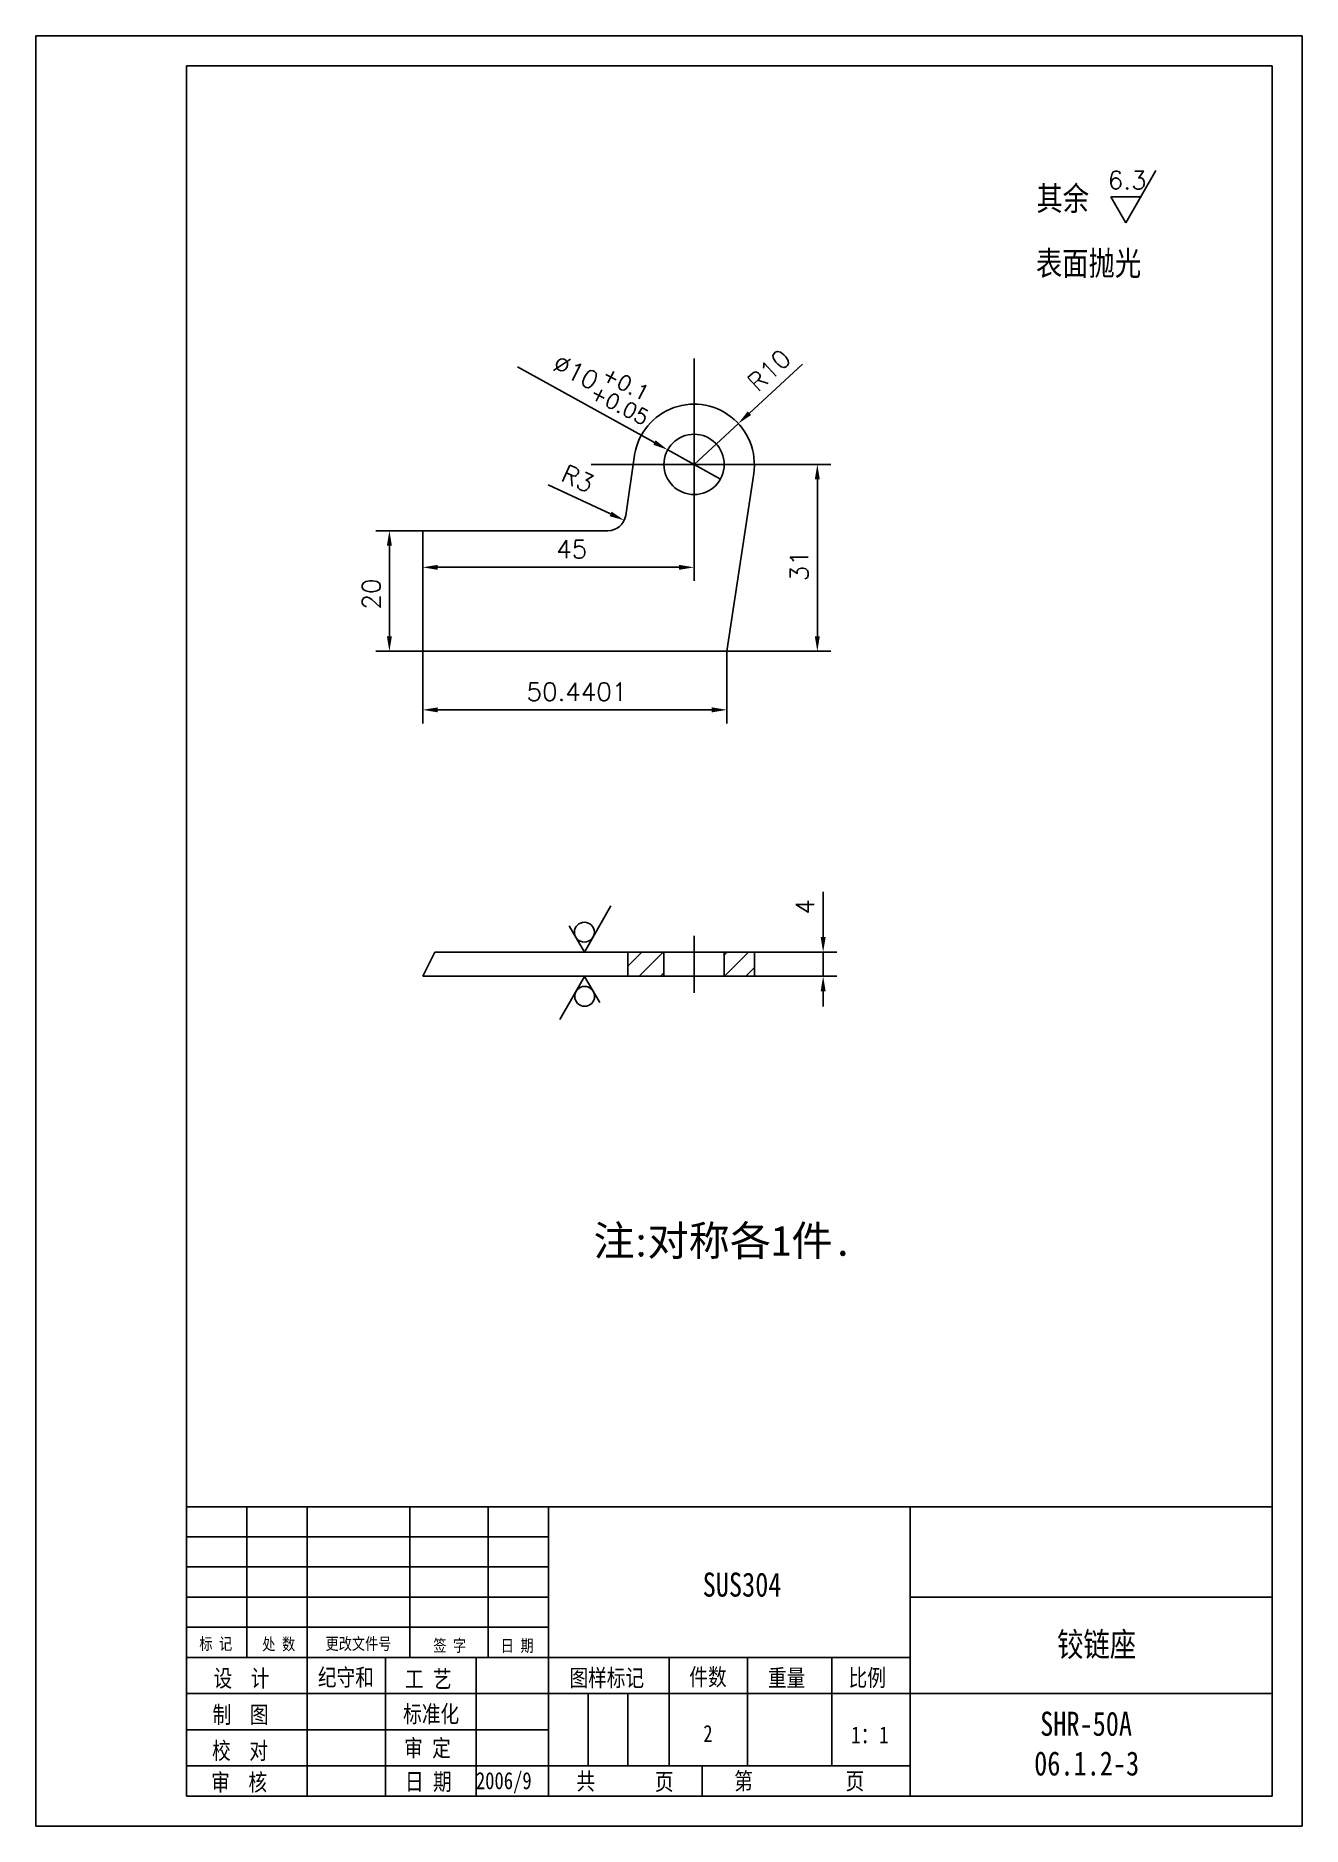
# Model space of a CAD drawing. Extents: x 346 to 556, y 136 to 433.
import ezdxf

# ---------------------------------------------------------------- set-up
doc = ezdxf.new("R2010")
doc.units = 0
doc.header["$LTSCALE"] = 10.5
doc.header["$MEASUREMENT"] = 0
doc.linetypes.add('CENTER', pattern=[2, 1.25, -0.25, 0.25, -0.25])
doc.layers.get('0').update_dxf_attribs({"color": 2, "linetype": 'CONTINUOUS'})
doc.layers.get('DEFPOINTS').update_dxf_attribs({"linetype": 'CONTINUOUS'})
doc.layers.add('PART', color=3, linetype='CONTINUOUS')
doc.layers.add('SMPEN_THICK', color=7, linetype='CONTINUOUS')
doc.styles.add('HZDX', font='', dxfattribs={"width": 0.8, "height": 7.5})
doc.styles.get("Standard").update_dxf_attribs({"font": 'txt.shx', "height": 3})
doc.styles.get('HZDX').set_extended_font_data('SimSun')
doc.dimstyles.get("Standard").update_dxf_attribs({"dimtxt": 0.18, "dimasz": 0.18, "dimexe": 0.18, "dimexo": 0.0625, "dimgap": 0.09, "dimtad": 0, "dimtih": 1, "dimtoh": 1, "dimdec": 4, "dimzin": 0, "dimdsep": 46, "dimtxsty": 'Standard', "dimcen": 0.09, "dimadec": 0, "dimazin": 0, "dimtfac": 1, "dimtdec": 4, "dimtofl": 0, "dimtmove": 0, "dimatfit": 3, "dimfxl": 1, "dimtolj": 1, "dimtzin": 0, "dimarcsym": 0})

# ---------------------------------------------------------------- blocks, each defined once
blk = doc.blocks.new('*D5')
at = {"color": 2, "linetype": 'ByBlock', "transparency": 16777216}
for p, q in [((476.86, 283.15), (476.86, 290.65)), ((464.75, 280.65), (479.11, 280.65)), ((476.86, 276.65), (476.86, 280.65)), ((465.46, 276.65), (479.11, 276.65)), ((476.86, 274.15), (476.86, 271.65))]:
    blk.add_line(p, q, dxfattribs=at)
for points in [[(476.45, 283.15), (477.28, 283.15), (476.86, 280.65)], [(476.45, 274.15), (477.28, 274.15), (476.86, 276.65)]]:
    blk.add_solid(points, dxfattribs=at)
at = {"layer": 'DEFPOINTS', "color": 0, "linetype": 'ByBlock', "transparency": 16777216}
for p in [(464.75, 280.65), (465.46, 276.65), (476.86, 276.65)]:
    blk.add_point(p, dxfattribs=at)
at = {"color": 2, "linetype": 'ByBlock', "transparency": 16777216, "insert": (473.86, 288.15), "char_height": 3, "attachment_point": 5, "rotation": 90}
blk.add_mtext('\\A1;4', dxfattribs=at)
blk = doc.blocks.new('*D6')
at = {"layer": 'DEFPOINTS', "color": 0, "transparency": 16777216}
for p in [(462.8, 368.34), (455.46, 361.55)]:
    blk.add_point(p, dxfattribs=at)
at = {"layer": 'SMPEN_THICK', "color": 2, "lineweight": -2, "transparency": 16777216}
for p, q in [((464.63, 370.04), (473.44, 378.2)), ((455.46, 361.55), (462.8, 368.34))]:
    blk.add_line(p, q, dxfattribs=at)
at = {"layer": 'SMPEN_THICK', "color": 2, "transparency": 16777216}
blk.add_solid([(464.35, 370.35), (464.91, 369.74), (462.8, 368.34)], dxfattribs=at)
at = {"layer": 'SMPEN_THICK', "color": 2, "transparency": 16777216, "insert": (467.91, 377.17), "char_height": 3, "attachment_point": 5, "rotation": 42.8051}
blk.add_mtext('\\A1;R10', dxfattribs=at)
blk = doc.blocks.new('*D7')
at = {"layer": 'DEFPOINTS', "color": 0, "transparency": 16777216}
for p in [(471.84, 361.55), (460.9, 330.55), (475.9, 330.55)]:
    blk.add_point(p, dxfattribs=at)
at = {"layer": 'SMPEN_THICK', "color": 2, "lineweight": -2, "transparency": 16777216}
for p, q in [((471.84, 361.55), (478.15, 361.55)), ((475.9, 359.05), (475.9, 333.05)), ((460.9, 330.55), (478.15, 330.55))]:
    blk.add_line(p, q, dxfattribs=at)
at = {"layer": 'SMPEN_THICK', "color": 2, "transparency": 16777216}
for points in [[(475.48, 359.05), (476.31, 359.05), (475.9, 361.55)], [(475.48, 333.05), (476.31, 333.05), (475.9, 330.55)]]:
    blk.add_solid(points, dxfattribs=at)
at = {"layer": 'SMPEN_THICK', "color": 2, "transparency": 16777216, "insert": (472.9, 344.73), "char_height": 3, "attachment_point": 5, "rotation": 90}
blk.add_mtext('\\A1;31', dxfattribs=at)
blk = doc.blocks.new('*D8')
at = {"layer": 'DEFPOINTS', "color": 0, "transparency": 16777216}
for p in [(410.46, 330.55), (460.9, 330.55), (460.9, 320.84)]:
    blk.add_point(p, dxfattribs=at)
at = {"layer": 'SMPEN_THICK', "color": 2, "lineweight": -2, "transparency": 16777216}
for p, q in [((410.46, 330.55), (410.46, 318.59)), ((460.9, 330.55), (460.9, 318.59)), ((412.96, 320.84), (458.4, 320.84))]:
    blk.add_line(p, q, dxfattribs=at)
at = {"layer": 'SMPEN_THICK', "color": 2, "transparency": 16777216}
for points in [[(412.96, 321.25), (412.96, 320.42), (410.46, 320.84)], [(458.4, 321.25), (458.4, 320.42), (460.9, 320.84)]]:
    blk.add_solid(points, dxfattribs=at)
at = {"layer": 'SMPEN_THICK', "color": 2, "transparency": 16777216, "insert": (436.03, 323.84), "char_height": 3, "attachment_point": 5}
blk.add_mtext('\\A1;50.4401', dxfattribs=at)
blk = doc.blocks.new('*D9')
at = {"layer": 'DEFPOINTS', "color": 0, "transparency": 16777216}
for p in [(410.46, 350.55), (455.46, 350.2), (455.46, 344.48)]:
    blk.add_point(p, dxfattribs=at)
at = {"layer": 'SMPEN_THICK', "color": 2, "lineweight": -2, "transparency": 16777216}
for p, q in [((410.46, 350.55), (410.46, 342.23)), ((455.46, 350.2), (455.46, 342.23)), ((412.96, 344.48), (452.96, 344.48))]:
    blk.add_line(p, q, dxfattribs=at)
at = {"layer": 'SMPEN_THICK', "color": 2, "transparency": 16777216}
for points in [[(412.96, 344.89), (412.96, 344.06), (410.46, 344.48)], [(452.96, 344.89), (452.96, 344.06), (455.46, 344.48)]]:
    blk.add_solid(points, dxfattribs=at)
at = {"layer": 'SMPEN_THICK', "color": 2, "transparency": 16777216, "insert": (435.18, 347.48), "char_height": 3, "attachment_point": 5}
blk.add_mtext('\\A1;45', dxfattribs=at)
blk = doc.blocks.new('*D10')
at = {"layer": 'DEFPOINTS', "color": 0, "transparency": 16777216}
for p in [(410.46, 350.55), (404.93, 330.55), (410.46, 330.55)]:
    blk.add_point(p, dxfattribs=at)
at = {"layer": 'SMPEN_THICK', "color": 2, "lineweight": -2, "transparency": 16777216}
for p, q in [((410.46, 350.55), (402.68, 350.55)), ((404.93, 348.05), (404.93, 333.05)), ((410.46, 330.55), (402.68, 330.55))]:
    blk.add_line(p, q, dxfattribs=at)
at = {"layer": 'SMPEN_THICK', "color": 2, "transparency": 16777216}
for points in [[(404.52, 348.05), (405.35, 348.05), (404.93, 350.55)], [(404.52, 333.05), (405.35, 333.05), (404.93, 330.55)]]:
    blk.add_solid(points, dxfattribs=at)
at = {"layer": 'SMPEN_THICK', "color": 2, "transparency": 16777216, "insert": (401.93, 340.05), "char_height": 3, "attachment_point": 5, "rotation": 90}
blk.add_mtext('\\A1;20', dxfattribs=at)
blk = doc.blocks.new('*D11')
at = {"layer": 'DEFPOINTS', "color": 0, "transparency": 16777216}
for p in [(441.17, 353.55), (443.88, 352.28)]:
    blk.add_point(p, dxfattribs=at)
at = {"layer": 'SMPEN_THICK', "color": 2, "lineweight": -2, "transparency": 16777216}
blk.add_line((431.28, 358.17), (441.62, 353.34), dxfattribs=at)
at = {"layer": 'SMPEN_THICK', "color": 2, "transparency": 16777216}
blk.add_solid([(441.8, 353.71), (441.44, 352.96), (443.88, 352.28)], dxfattribs=at)
at = {"layer": 'SMPEN_THICK', "color": 2, "transparency": 16777216, "insert": (436.17, 359.19), "char_height": 3, "attachment_point": 5, "rotation": 334.9614}
blk.add_mtext('\\A1;R3', dxfattribs=at)

msp = doc.modelspace()

# ---------------------------------------------------------------- hatches: boundary and pattern name
at = {"layer": 'SMPEN_THICK'}
h = msp.add_hatch(dxfattribs=at)
h.set_pattern_fill('ANSI31', color=256, scale=20, style=0)
h.paths.add_polyline_path([(450.46096, 276.64612), (450.46096, 280.64612), (444.46993, 280.64612), (444.46993, 276.64612)])
h.paths.add_polyline_path([(465.46096, 276.64612), (465.46096, 280.64612), (460.46096, 280.64612), (460.46096, 276.64612)])

# ---------------------------------------------------------------- linework, layer by layer
at = {"layer": 'DEFPOINTS', "color": 0, "linetype": 'ByBlock'}
for p in [(451.01744, 364.12059), (451.01744, 363.84077), (455.46096, 361.54838), (455.46096, 361.26856)]:
    msp.add_point(p, dxfattribs=at)
at = {"layer": 'PART', "color": 6, "linetype": 'Continuous'}
for p, q in [((346.30103, 432.65178), (556.30103, 432.65178)), ((556.30103, 432.65178), (556.30103, 135.65178)), ((556.30103, 135.65178), (346.30103, 135.65178))]:
    msp.add_line(p, q, dxfattribs=at)
at = {"layer": 'PART', "color": 5, "linetype": 'Continuous'}
for p, q in [((371.30103, 427.65178), (551.30103, 427.65178)), ((551.30103, 427.65178), (551.30103, 140.65178)), ((371.30103, 188.65178), (371.30103, 140.65178)), ((551.30103, 140.65178), (371.30103, 140.65178))]:
    msp.add_line(p, q, dxfattribs=at)
at = {"layer": 'PART', "linetype": 'Continuous'}
for p, q in [((381.30103, 188.65178), (381.30103, 163.65178)), ((391.30103, 188.65178), (391.30103, 140.65178)), ((408.30103, 188.65178), (408.30103, 163.65178)), ((421.30103, 188.65178), (421.30103, 163.65178)), ((431.30103, 188.65178), (431.30103, 140.65178)), ((491.30103, 188.65178), (491.30103, 140.65178)), ((551.30103, 173.65178), (491.30103, 173.65178)), ((404.30103, 163.65178), (404.30103, 140.65178)), ((419.30103, 163.65178), (419.30103, 140.65178)), ((451.30103, 163.65178), (451.30103, 145.65178)), ((464.30103, 163.65178), (464.30103, 145.65178)), ((478.30103, 163.65178), (478.30103, 145.65178)), ((437.90103, 157.65178), (437.90103, 145.65178)), ((444.50103, 157.65178), (444.50103, 145.65178)), ((551.30103, 157.65178), (491.30103, 157.65178)), ((456.7788, 145.65178), (456.7788, 140.65178))]:
    msp.add_line(p, q, dxfattribs=at)
at = {"layer": 'SMPEN_THICK', "color": 6}
msp.add_line((346.30103, 135.65178), (346.30103, 432.65178), dxfattribs=at)
at = {"layer": 'SMPEN_THICK', "color": 5}
for p, q in [((371.30103, 188.65178), (371.30103, 427.65178)), ((551.30103, 188.65178), (371.30103, 188.65178))]:
    msp.add_line(p, q, dxfattribs=at)
at = {"layer": 'SMPEN_THICK'}
for p, q in [((532.04781, 410.28484), (527.04781, 401.62458)), ((527.04781, 401.62458), (524.54781, 405.95471)), ((524.54781, 405.95471), (529.54781, 405.95471)), ((455.46096, 379.12101), (455.46096, 346.55236)), ((455.46096, 376.28583), (455.46096, 349.42344)), ((438.39768, 361.54838), (471.83857, 361.54838)), ((410.46096, 330.54841), (410.46096, 350.54841)), ((441.6788, 288.3041), (437.26942, 280.66684)), ((437.26942, 280.66684), (434.76942, 284.99697)), ((455.46096, 283.3348), (455.46096, 273.86987)), ((433.21701, 269.49457), (437.31561, 276.59355)), ((437.31561, 276.59355), (439.81561, 272.26343)), ((431.30103, 183.65178), (371.30103, 183.65178)), ((431.30103, 178.65178), (371.30103, 178.65178)), ((431.30103, 173.65178), (371.30103, 173.65178)), ((431.30103, 168.65178), (371.30103, 168.65178)), ((491.30103, 163.65178), (371.30103, 163.65178)), ((491.30103, 157.65178), (371.30103, 157.65178)), ((431.30103, 151.65178), (371.30103, 151.65178)), ((491.30103, 145.65178), (371.30103, 145.65178))]:
    msp.add_line(p, q, dxfattribs=at)
at = {"layer": 'SMPEN_THICK', "color": 2}
for p, q in [((448.89751, 365.17758), (426.15812, 377.75112)), ((459.8366, 359.12891), (451.08533, 363.96784))]:
    msp.add_line(p, q, dxfattribs=at)
at = {"layer": 'SMPEN_THICK', "color": 4}
for p, q in [((444.13168, 353.0926), (445.57706, 363.06775)), ((460.90106, 330.54841), (465.34486, 360.029)), ((410.46096, 350.54841), (441.16651, 350.54841)), ((410.46096, 350.54841), (410.46096, 330.54841)), ((410.46096, 330.54841), (460.90106, 330.54841)), ((410.46096, 276.64612), (412.46096, 280.64612)), ((412.46096, 280.64612), (465.46096, 280.64612)), ((444.46993, 280.64612), (444.46993, 276.64612)), ((450.46096, 280.64612), (450.46096, 276.64612)), ((460.46096, 280.64612), (460.46096, 276.64612)), ((465.46096, 280.64612), (465.46096, 276.64612)), ((410.46096, 276.64612), (465.46096, 276.64612))]:
    msp.add_line(p, q, dxfattribs=at)
at = {"layer": 'SMPEN_THICK', "linetype": 'CENTER'}
for p, q in [((439.1683, 361.54838), (473.05681, 361.54838)), ((455.46096, 361.54838), (455.46096, 350.47704)), ((455.46096, 361.26856), (455.46096, 350.19722))]:
    msp.add_line(p, q, dxfattribs=at)
at = {"layer": 'SMPEN_THICK', "color": 4}
msp.add_circle((455.46096, 361.54838), 5, dxfattribs=at)
at = {"layer": 'SMPEN_THICK'}
for centre in [(437.27158, 283.95669), (437.31344, 273.3037)]:
    msp.add_circle(centre, 1.64821, dxfattribs=at)
at = {"layer": 'SMPEN_THICK', "color": 4}
for centre, radius, start, end in [((455.46096, 361.54838), 10, 351.2607617, 174.4427095), ((441.16651, 353.54841), 3, 270, 351.2607617)]:
    msp.add_arc(centre, radius, start, end, dxfattribs=at)
at = {"layer": 'SMPEN_THICK', "color": 2}
msp.add_solid([(449.09913, 365.54221), (448.69589, 364.81294), (451.08533, 363.96784)], dxfattribs=at)

# ---------------------------------------------------------------- texts
for s, height, p in [('∅10', 3, (431.73292, 377.32461)), ('+0.1', 2.5, (439.92651, 375.72237)), ('+0.05', 2.5, (437.967, 372.6783))]:
    msp.add_text(s, height=height, rotation=332.7110129, dxfattribs=at).set_placement(p)
at = {"layer": 'SMPEN_THICK', "style": 'HZDX', "width": 0.8}
for s, height, p in [('SUS304', 4, (456.88748, 173.7293)), ('标 记', 2, (373.41785, 164.92232)), ('处 数', 2, (383.86005, 164.85827)), ('更改文件号', 2, (394.34956, 164.92321)), ('签 字', 2, (412.21354, 164.61907)), ('日 期', 2, (423.40237, 164.59729)), ('铰链座', 4, (515.66431, 163.80577)), ('设  计', 2.835, (375.77433, 158.77083)), ('纪守和', 2.835, (393.07348, 158.92796)), ('工 艺', 2.835, (407.51607, 158.64147)), ('图样标记', 2.835, (434.79808, 158.83978)), ('件数', 2.835, (454.66907, 158.9884)), ('重量', 2.835, (467.70016, 158.84021)), ('比例', 2.835, (481.08575, 158.8587)), ('制  图', 2.835, (375.62607, 152.73889)), ('标准化', 2.835, (407.21955, 152.85028)), ('SHR-50A', 4, (512.849, 150.64742)), ('2', 2.835, (456.98895, 149.60525)), ('1：1', 2.835, (481.51117, 149.37034)), ('校  对', 2.835, (375.5242, 146.76006)), ('审 定', 2.835, (407.3863, 147.1886)), ('06.1.2-3', 4, (511.85714, 144.06217)), ('审  核', 2.835, (375.37594, 141.5272)), ('日 期', 2.835, (407.52232, 141.63192)), ('2006/9', 2.835, (419.27267, 141.78905)), ('共', 2.835, (435.95104, 141.68389)), ('页', 2.835, (448.95902, 141.61904)), ('第', 2.835, (462.11868, 141.72086)), ('页', 2.835, (480.58402, 141.72086))]:
    msp.add_text(s, height=height, dxfattribs=at).set_placement(p)
at = {"layer": 'SMPEN_THICK', "attachment_point": 1}
for s, insert, char_height, width in [('6.3', (524.06676, 410.2087), 3, 8.5736), ('\\f宋体|b0|i0|c134|p2;注\\Ftxt.shx;:\\f宋体|b0|i0|c134|p2;对称各1件.', (438.77868, 235.27962), 5, 89.4777)]:
    msp.add_mtext(s, dxfattribs=dict(at, insert=insert, char_height=char_height, width=width))
at = {"layer": 'SMPEN_THICK', "char_height": 4, "width": 37.156, "attachment_point": 1, "style": 'HZDX'}
for s, insert in [('其余', (512.22997, 407.67587)), ('{\\f宋体|b0|i0|c134|p54;表面抛光}', (512.14753, 396.91939))]:
    msp.add_mtext(s, dxfattribs=dict(at, insert=insert))

# ---------------------------------------------------------------- dimensions: what is measured, and where the dimension line sits
at = {"layer": 'SMPEN_THICK'}
for center, mpoint, override, picture, middle in [((455.46096, 361.54838), (462.79765, 368.34345), {"dimtxt": 5, "dimasz": 2.5, "dimexe": 2.25, "dimexo": 0, "dimgap": 1.5, "dimtad": 1, "dimtih": 0, "dimtoh": 0, "dimzin": 8, "dimclrd": 2, "dimclre": 2, "dimclrt": 2, "dimtm": 0.115, "dimtfac": 0.66667, "dimtofl": 1, "dimatfit": 1, "dimtvp": 5, "dimtzin": 8}, '*D6', (469.95092, 374.96864)), ((441.16651, 353.54841), (443.88458, 352.27873), {"dimtxt": 5, "dimasz": 2.5, "dimexe": 2.25, "dimexo": 0, "dimgap": 1.5, "dimtad": 1, "dimtih": 0, "dimtoh": 0, "dimzin": 8, "dimclrd": 2, "dimclre": 2, "dimclrt": 2, "dimtm": 0.115, "dimtfac": 0.66667, "dimtofl": 1, "dimtmove": 1, "dimatfit": 1, "dimtvp": 5, "dimtzin": 8}, '*D11', (434.9041, 356.47376))]:
    dim = msp.add_radius_dim(center=center, mpoint=mpoint, dimstyle='Standard', override=override, dxfattribs=at)
    dim.commit()
    dim.dimension.update_dxf_attribs({"geometry": picture, "text_midpoint": middle, "dimtype": 164})
for base, p1, p2, picture, middle in [((475.89529, 330.54841), (471.83857, 361.54838), (460.90106, 330.54841), '*D7', (475.89529, 344.7278)), ((404.93246, 330.54841), (410.46096, 350.54841), (410.46096, 330.54841), '*D10', (404.93246, 340.04901)), ((476.86443, 276.64612), (464.74679, 280.64612), (465.46096, 276.64612), '*D5', (476.86443, 288.14612))]:
    dim = msp.add_linear_dim(base=base, p1=p1, p2=p2, angle=90, dimstyle='Standard', override={"dimtxt": 5, "dimasz": 2.5, "dimexe": 2.25, "dimexo": 0, "dimgap": 1.5, "dimtad": 1, "dimtih": 0, "dimtoh": 0, "dimzin": 8, "dimclrd": 2, "dimclre": 2, "dimclrt": 2, "dimtm": 0.115, "dimtfac": 0.66667, "dimtofl": 1, "dimatfit": 1, "dimtvp": 5, "dimtzin": 8}, dxfattribs=at)
    dim.commit()
    dim.dimension.update_dxf_attribs({"geometry": picture, "text_midpoint": middle, "dimtype": 160})
for base, p1, p2, picture, middle in [((455.46096, 344.47541), (410.46096, 350.54841), (455.46096, 350.19722), '*D9', (435.18113, 344.47541)), ((460.90106, 320.83657), (410.46096, 330.54841), (460.90106, 330.54841), '*D8', (436.02922, 320.83657))]:
    dim = msp.add_linear_dim(base=base, p1=p1, p2=p2, dimstyle='Standard', override={"dimtxt": 5, "dimasz": 2.5, "dimexe": 2.25, "dimexo": 0, "dimgap": 1.5, "dimtad": 1, "dimtih": 0, "dimtoh": 0, "dimzin": 8, "dimclrd": 2, "dimclre": 2, "dimclrt": 2, "dimtm": 0.115, "dimtfac": 0.66667, "dimtofl": 1, "dimatfit": 1, "dimtvp": 5, "dimtzin": 8}, dxfattribs=at)
    dim.commit()
    dim.dimension.update_dxf_attribs({"geometry": picture, "text_midpoint": middle, "dimtype": 160})

doc.saveas('drawing.dxf')
